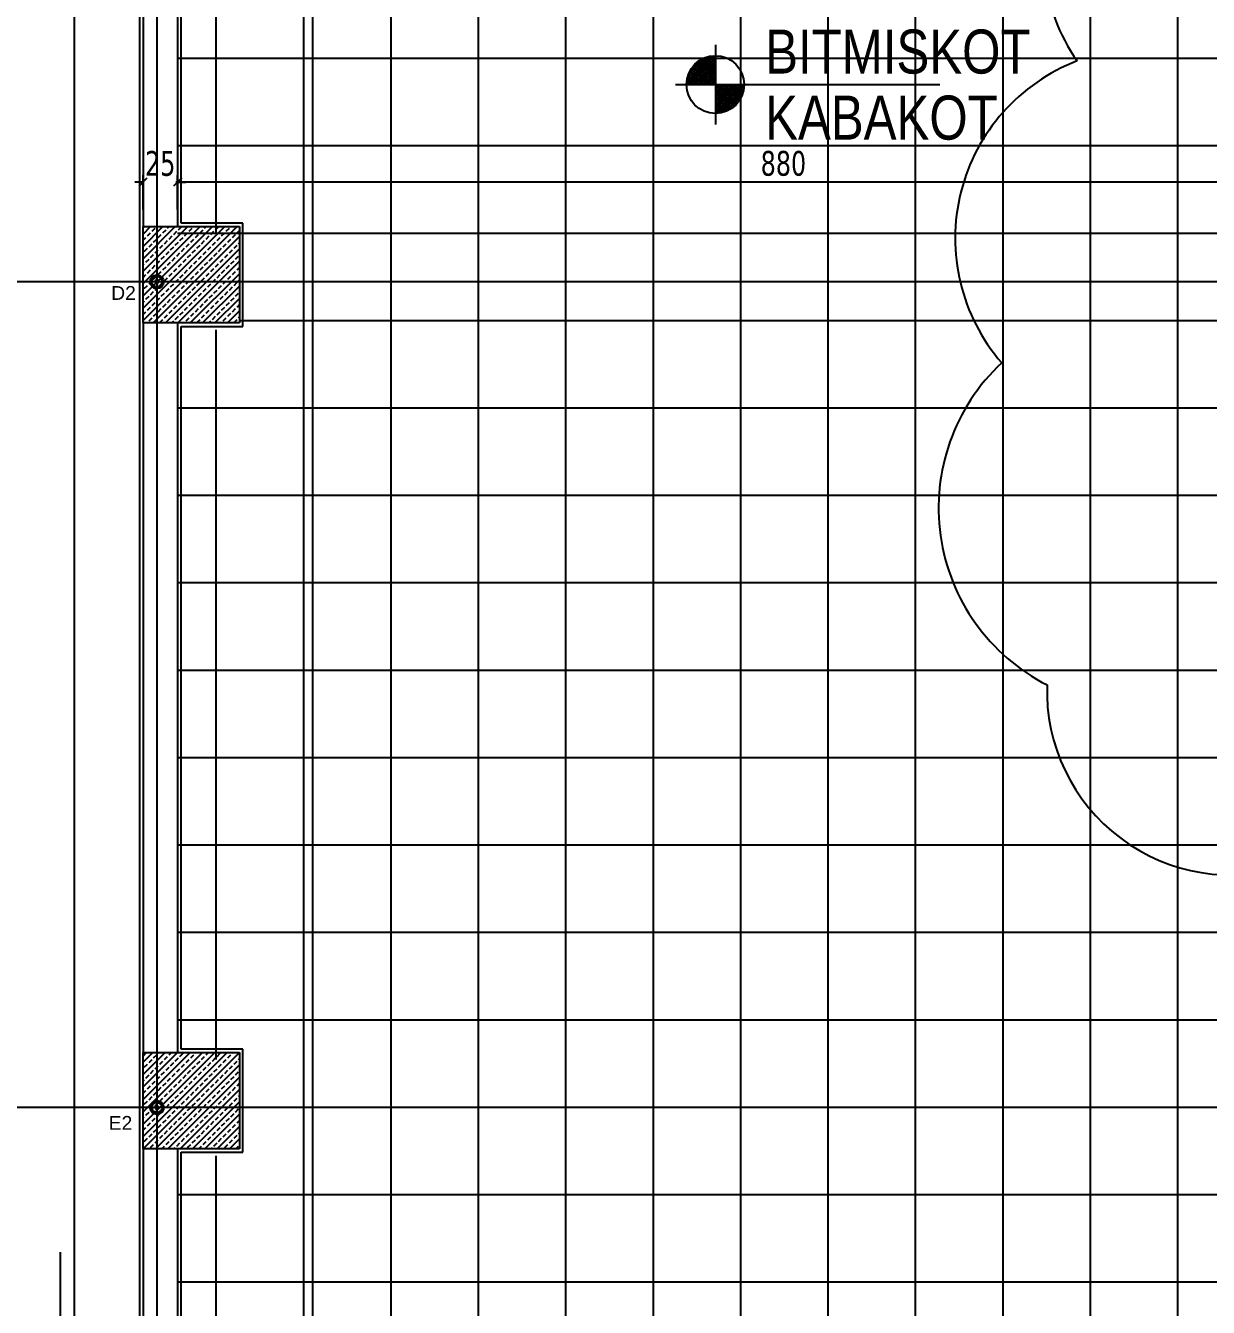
# Model space of a CAD drawing. Header units: millimetres. Extents: x 43168.9 to 43194.6, y -25545.1 to -25543.4.
# Drawn here: x 43171.5268 to 43171.6986, y -25544.373 to -25544.1867 of the extents above; entities that cross this region are included whole.
import ezdxf

# ---------------------------------------------------------------- set-up
doc = ezdxf.new("R2010")
doc.units = ezdxf.units.MM
doc.header["$LTSCALE"] = 200
doc.linetypes.add('DASHDOT2', pattern=[0.5, 0.25, -0.125, 0, -0.125])
doc.linetypes.add('DOT2', pattern=[0.125, 0, -0.125])
for name, color, linetype in [('aks_sgh', 5, 'DASHDOT2'), ('duv_sgh', 4, 'Continuous'), ('izd.tas.ust_sgh', 213, 'DOT2'), ('kolon-b.a_sgh', 6, 'Continuous'), ('olcuic_sgh', 183, 'Continuous'), ('siva_sgh', 145, 'Continuous'), ('tarama-betonarme_sgh', 223, 'Continuous'), ('tarama-zemin_sgh', 197, 'Continuous')]:
    doc.layers.add(name, color=color, linetype=linetype)
doc.styles.add('1-200', font='arial.ttf', dxfattribs={"height": 60})
doc.styles.add('dim', font='VERDANA.TTF', dxfattribs={"width": 0.7})
doc.styles.add('text2', font='arial.ttf')

msp = doc.modelspace()

# ---------------------------------------------------------------- hatches: boundary and pattern name
h = msp.add_hatch(color=256)
edge = h.paths.add_edge_path()
edge.add_arc((43171.54588, -25544.22392), 0.001, 0, 360)
edge = h.paths.add_edge_path(flags=16)
edge.add_arc((43171.54588, -25544.22392), 0.00075, 0, 360)
h = msp.add_hatch(color=256)
edge = h.paths.add_edge_path()
edge.add_arc((43171.54588, -25544.34392), 0.001, 0, 360)
edge = h.paths.add_edge_path(flags=16)
edge.add_arc((43171.54588, -25544.34392), 0.00075, 0, 360)

# ---------------------------------------------------------------- linework, layer by layer
at = {"color": 0}
for p, q in [((43171.627, -25544.18948), (43171.627, -25544.20108)), ((43171.6212, -25544.19528), (43171.6596, -25544.19528))]:
    msp.add_line(p, q, dxfattribs=at)
for p, q in [((43171.62281, -25544.19516), (43171.62689, -25544.19109)), ((43171.62284, -25544.19477), (43171.6265, -25544.19112)), ((43171.62293, -25544.19433), (43171.62607, -25544.19119)), ((43171.62305, -25544.19528), (43171.627, -25544.19133)), ((43171.62307, -25544.19382), (43171.62556, -25544.19134)), ((43171.6234, -25544.19314), (43171.62485, -25544.19168)), ((43171.62341, -25544.19528), (43171.627, -25544.19169)), ((43171.627, -25544.19434), (43171.62455, -25544.19188)), ((43171.627, -25544.19398), (43171.62476, -25544.19174)), ((43171.627, -25544.19362), (43171.62498, -25544.1916)), ((43171.627, -25544.19326), (43171.62523, -25544.19149)), ((43171.627, -25544.1929), (43171.62547, -25544.19138)), ((43171.627, -25544.19255), (43171.62574, -25544.19128)), ((43171.627, -25544.19219), (43171.62602, -25544.1912)), ((43171.627, -25544.19183), (43171.62632, -25544.19115)), ((43171.627, -25544.19147), (43171.62663, -25544.1911)), ((43171.627, -25544.19111), (43171.62698, -25544.19108)), ((43171.67957, -25544.19185), (43171.67957, -25544.19185)), ((43171.62471, -25544.19528), (43171.62313, -25544.1937)), ((43171.62507, -25544.19528), (43171.62323, -25544.19345)), ((43171.62543, -25544.19528), (43171.62336, -25544.19321)), ((43171.62579, -25544.19528), (43171.62349, -25544.19299)), ((43171.62615, -25544.19528), (43171.62364, -25544.19277)), ((43171.62377, -25544.19528), (43171.627, -25544.19205)), ((43171.6265, -25544.19528), (43171.6238, -25544.19258)), ((43171.62686, -25544.19528), (43171.62397, -25544.19238)), ((43171.62413, -25544.19528), (43171.627, -25544.19241)), ((43171.627, -25544.19506), (43171.62415, -25544.19221)), ((43171.627, -25544.1947), (43171.62434, -25544.19204)), ((43171.62449, -25544.19528), (43171.627, -25544.19277)), ((43171.62485, -25544.19528), (43171.627, -25544.19313)), ((43171.62521, -25544.19528), (43171.627, -25544.19349)), ((43171.62291, -25544.19528), (43171.62281, -25544.19518)), ((43171.62327, -25544.19528), (43171.62284, -25544.19484)), ((43171.62363, -25544.19528), (43171.62288, -25544.19453)), ((43171.62399, -25544.19528), (43171.62295, -25544.19424)), ((43171.62435, -25544.19528), (43171.62302, -25544.19395)), ((43171.62557, -25544.19528), (43171.627, -25544.19384)), ((43171.62592, -25544.19528), (43171.627, -25544.1942)), ((43171.62628, -25544.19528), (43171.627, -25544.19456)), ((43171.62664, -25544.19528), (43171.627, -25544.19492)), ((43171.627, -25544.19564), (43171.62736, -25544.19528)), ((43171.627, -25544.196), (43171.62772, -25544.19528)), ((43171.627, -25544.19636), (43171.62808, -25544.19528)), ((43171.627, -25544.19672), (43171.62844, -25544.19528)), ((43171.627, -25544.19708), (43171.6288, -25544.19528)), ((43171.627, -25544.19744), (43171.62916, -25544.19528)), ((43171.627, -25544.1978), (43171.62952, -25544.19528)), ((43171.627, -25544.19815), (43171.62988, -25544.19528)), ((43171.627, -25544.19851), (43171.63024, -25544.19528)), ((43171.627, -25544.19887), (43171.63059, -25544.19528)), ((43171.627, -25544.19923), (43171.63095, -25544.19528)), ((43171.6299, -25544.19832), (43171.627, -25544.19542)), ((43171.62712, -25544.19947), (43171.6312, -25544.1954)), ((43171.63007, -25544.19813), (43171.62722, -25544.19528)), ((43171.63024, -25544.19794), (43171.62758, -25544.19528)), ((43171.6304, -25544.19774), (43171.62794, -25544.19528)), ((43171.63054, -25544.19752), (43171.6283, -25544.19528)), ((43171.63068, -25544.1973), (43171.62866, -25544.19528)), ((43171.63079, -25544.19706), (43171.62902, -25544.19528)), ((43171.63091, -25544.19681), (43171.62938, -25544.19528)), ((43171.631, -25544.19654), (43171.62974, -25544.19528)), ((43171.63108, -25544.19627), (43171.6301, -25544.19528)), ((43171.63114, -25544.19596), (43171.63046, -25544.19528)), ((43171.63118, -25544.19565), (43171.63082, -25544.19528)), ((43171.6312, -25544.19531), (43171.63117, -25544.19528)), ((43171.6297, -25544.19848), (43171.627, -25544.19578)), ((43171.62951, -25544.19864), (43171.627, -25544.19614)), ((43171.6293, -25544.19879), (43171.627, -25544.1965)), ((43171.62907, -25544.19893), (43171.627, -25544.19686)), ((43171.62884, -25544.19905), (43171.627, -25544.19722)), ((43171.62751, -25544.19944), (43171.63117, -25544.19579)), ((43171.62796, -25544.19936), (43171.6311, -25544.19622)), ((43171.62846, -25544.19921), (43171.63094, -25544.19673)), ((43171.62915, -25544.19888), (43171.6306, -25544.19743)), ((43171.62858, -25544.19916), (43171.627, -25544.19757)), ((43171.62833, -25544.19926), (43171.627, -25544.19793)), ((43171.62804, -25544.19933), (43171.627, -25544.19829)), ((43171.62775, -25544.1994), (43171.627, -25544.19865)), ((43171.62744, -25544.19945), (43171.627, -25544.19901)), ((43171.6271, -25544.19947), (43171.627, -25544.19937)), ((43171.6686, -25544.23571), (43171.6686, -25544.23571)), ((43171.67518, -25544.28249), (43171.67518, -25544.28249))]:
    msp.add_line(p, q)
at = {"color": 0, "linetype": 'ByBlock', "lineweight": -2}
for p, q in [((43171.54328, -25544.21005), (43171.54448, -25544.20885)), ((43171.54948, -25544.20885), (43171.54828, -25544.21005)), ((43171.54948, -25544.20885), (43171.54828, -25544.21005)), ((43171.54608, -25544.22372), (43171.54568, -25544.22372)), ((43171.54568, -25544.22372), (43171.54568, -25544.22412)), ((43171.54568, -25544.22412), (43171.54608, -25544.22412)), ((43171.54595, -25544.22385), (43171.54581, -25544.22399)), ((43171.54595, -25544.22399), (43171.54581, -25544.22385)), ((43171.54608, -25544.22412), (43171.54608, -25544.22372)), ((43171.54608, -25544.34372), (43171.54568, -25544.34372)), ((43171.54568, -25544.34372), (43171.54568, -25544.34412)), ((43171.54568, -25544.34412), (43171.54608, -25544.34412)), ((43171.54595, -25544.34385), (43171.54581, -25544.34399)), ((43171.54595, -25544.34399), (43171.54581, -25544.34385)), ((43171.54608, -25544.34412), (43171.54608, -25544.34372))]:
    msp.add_line(p, q, dxfattribs=at)
at = {"color": 0}
msp.add_circle((43171.627, -25544.19528), 0.0042, dxfattribs=at)
at = {"color": 0, "linetype": 'Continuous', "lineweight": -2}
for centre, radius in [((43171.54588, -25544.22392), 0.001), ((43171.54588, -25544.22392), 0.00075), ((43171.54588, -25544.34392), 0.001), ((43171.54588, -25544.34392), 0.00075)]:
    msp.add_circle(centre, radius, dxfattribs=at)
for centre, radius, start, end in [((43171.70297, -25544.17555), 0.02852, 104.8535, 214.8535), ((43171.68944, -25544.21762), 0.0276, 110.9563, 220.9563), ((43171.68827, -25544.2568), 0.02884, 133.0091, 243.0091), ((43171.70195, -25544.28336), 0.02678, 178.1452, 288.1452)]:
    msp.add_arc(centre, radius, start, end)
at = {"layer": 'aks_sgh'}
for p, q in [((43171.53388, -25543.74092), (43171.53388, -25544.60992)), ((43171.54588, -25543.74092), (43171.54588, -25544.60992)), ((43172.26688, -25544.22392), (43171.46488, -25544.22392)), ((43172.26688, -25544.34392), (43171.46488, -25544.34392))]:
    msp.add_line(p, q, dxfattribs=at)
at = {"layer": 'duv_sgh'}
for p, q in [((43171.54388, -25544.11192), (43171.54388, -25544.21592)), ((43171.54888, -25544.11192), (43171.54888, -25544.21592)), ((43171.54388, -25544.22992), (43171.54388, -25544.33592)), ((43171.54888, -25544.22992), (43171.54888, -25544.33592)), ((43171.54388, -25544.34992), (43171.54388, -25544.46492)), ((43171.54888, -25544.34992), (43171.54888, -25544.46492))]:
    msp.add_line(p, q, dxfattribs=at)
at = {"layer": 'izd.tas.ust_sgh', "ltscale": 0.5}
msp.add_line((43171.53188, -25544.46492), (43171.53188, -25543.86693), dxfattribs=at)
at = {"layer": 'kolon-b.a_sgh'}
for p, q in [((43171.54388, -25544.21592), (43171.55788, -25544.21592)), ((43171.54388, -25544.22992), (43171.54388, -25544.21592)), ((43171.55788, -25544.21592), (43171.55788, -25544.22992)), ((43171.55788, -25544.22992), (43171.54388, -25544.22992)), ((43171.54388, -25544.33592), (43171.55788, -25544.33592)), ((43171.54388, -25544.34992), (43171.54388, -25544.33592)), ((43171.55788, -25544.33592), (43171.55788, -25544.34992)), ((43171.55788, -25544.34992), (43171.54388, -25544.34992))]:
    msp.add_line(p, q, dxfattribs=at)
at = {"layer": 'olcuic_sgh'}
for p, q in [((43171.56846, -25543.83967), (43171.56846, -25544.46517)), ((43171.54388, -25544.21345), (43171.54388, -25544.20845)), ((43171.54888, -25544.21345), (43171.54888, -25544.20845)), ((43171.54888, -25544.21345), (43171.54888, -25544.20845)), ((43171.54388, -25544.20945), (43171.54268, -25544.20945)), ((43171.72513, -25544.20945), (43171.54863, -25544.20945)), ((43171.54888, -25544.20945), (43171.55008, -25544.20945))]:
    msp.add_line(p, q, dxfattribs=at)
at = {"layer": 'siva_sgh'}
for p, q in [((43171.54338, -25544.46442), (43171.54338, -25543.89792)), ((43171.54938, -25544.21542), (43171.54938, -25544.11242)), ((43171.55838, -25544.21542), (43171.54938, -25544.21542)), ((43171.55838, -25544.23042), (43171.55838, -25544.21542)), ((43171.54938, -25544.33542), (43171.54938, -25544.23042)), ((43171.54938, -25544.23042), (43171.55838, -25544.23042)), ((43171.55838, -25544.33542), (43171.54938, -25544.33542)), ((43171.55838, -25544.35042), (43171.55838, -25544.33542)), ((43171.54938, -25544.46442), (43171.54938, -25544.35042)), ((43171.54938, -25544.35042), (43171.55838, -25544.35042))]:
    msp.add_line(p, q, dxfattribs=at)
at = {"layer": 'tarama-betonarme_sgh'}
for p, q in [((43171.54388, -25544.217), (43171.54496, -25544.21592)), ((43171.54388, -25544.2188), (43171.54676, -25544.21592)), ((43171.54388, -25544.2206), (43171.54855, -25544.21592)), ((43171.54388, -25544.22239), (43171.55035, -25544.21592)), ((43171.54388, -25544.22419), (43171.55215, -25544.21592)), ((43171.54388, -25544.22598), (43171.55394, -25544.21592)), ((43171.54388, -25544.22778), (43171.55574, -25544.21592)), ((43171.54388, -25544.22958), (43171.55753, -25544.21592)), ((43171.54388, -25544.2161), (43171.54405, -25544.21593)), ((43171.54585, -25544.21593), (43171.54586, -25544.21592)), ((43171.54742, -25544.21615), (43171.54766, -25544.21592)), ((43171.54899, -25544.21638), (43171.54944, -25544.21593)), ((43171.55124, -25544.21593), (43171.55125, -25544.21592)), ((43171.55281, -25544.21615), (43171.55304, -25544.21592)), ((43171.55438, -25544.21638), (43171.55483, -25544.21593)), ((43171.55663, -25544.21593), (43171.55664, -25544.21592)), ((43171.54388, -25544.2179), (43171.54428, -25544.2175)), ((43171.5445, -25544.21728), (43171.54495, -25544.21683)), ((43171.54518, -25544.2166), (43171.54563, -25544.21615)), ((43171.54533, -25544.22992), (43171.55788, -25544.21737)), ((43171.5454, -25544.21817), (43171.54585, -25544.21773)), ((43171.54607, -25544.2175), (43171.54652, -25544.21705)), ((43171.54675, -25544.21683), (43171.5472, -25544.21638)), ((43171.54697, -25544.2184), (43171.54742, -25544.21795)), ((43171.54765, -25544.21773), (43171.5481, -25544.21728)), ((43171.54832, -25544.21705), (43171.54877, -25544.2166)), ((43171.54922, -25544.21795), (43171.54967, -25544.2175)), ((43171.54989, -25544.21728), (43171.55034, -25544.21683)), ((43171.55056, -25544.2166), (43171.55101, -25544.21615)), ((43171.55079, -25544.21817), (43171.55124, -25544.21773)), ((43171.55146, -25544.2175), (43171.55191, -25544.21705)), ((43171.55214, -25544.21683), (43171.55259, -25544.21638)), ((43171.55236, -25544.2184), (43171.55281, -25544.21795)), ((43171.55303, -25544.21773), (43171.55348, -25544.21728)), ((43171.55371, -25544.21705), (43171.55416, -25544.2166)), ((43171.55461, -25544.21795), (43171.55505, -25544.2175)), ((43171.55528, -25544.21728), (43171.55573, -25544.21683)), ((43171.55595, -25544.2166), (43171.5564, -25544.21615)), ((43171.55618, -25544.21817), (43171.55663, -25544.21773)), ((43171.55685, -25544.2175), (43171.5573, -25544.21705)), ((43171.55752, -25544.21683), (43171.55788, -25544.21647)), ((43171.54405, -25544.21952), (43171.5445, -25544.21907)), ((43171.54473, -25544.21885), (43171.54518, -25544.2184)), ((43171.54563, -25544.21975), (43171.54607, -25544.2193)), ((43171.5463, -25544.21907), (43171.54675, -25544.21862)), ((43171.54713, -25544.22992), (43171.55788, -25544.21917)), ((43171.5472, -25544.21997), (43171.54765, -25544.21952)), ((43171.54787, -25544.2193), (43171.54832, -25544.21885)), ((43171.54854, -25544.21862), (43171.54899, -25544.21817)), ((43171.54877, -25544.2202), (43171.54922, -25544.21975)), ((43171.54944, -25544.21952), (43171.54989, -25544.21907)), ((43171.55012, -25544.21885), (43171.55056, -25544.2184)), ((43171.55101, -25544.21975), (43171.55146, -25544.2193)), ((43171.55169, -25544.21907), (43171.55214, -25544.21862)), ((43171.55259, -25544.21997), (43171.55303, -25544.21952)), ((43171.55326, -25544.2193), (43171.55371, -25544.21885)), ((43171.55393, -25544.21862), (43171.55438, -25544.21817)), ((43171.55416, -25544.2202), (43171.55461, -25544.21975)), ((43171.55483, -25544.21952), (43171.55528, -25544.21907)), ((43171.5555, -25544.21885), (43171.55595, -25544.2184)), ((43171.5564, -25544.21975), (43171.55685, -25544.2193)), ((43171.55708, -25544.21907), (43171.55752, -25544.21862)), ((43171.55775, -25544.2184), (43171.55788, -25544.21827)), ((43171.54388, -25544.22149), (43171.54405, -25544.22132)), ((43171.54428, -25544.22109), (43171.54473, -25544.22064)), ((43171.54495, -25544.22042), (43171.5454, -25544.21997)), ((43171.54518, -25544.22199), (43171.54563, -25544.22154)), ((43171.54585, -25544.22132), (43171.5463, -25544.22087)), ((43171.54652, -25544.22064), (43171.54697, -25544.2202)), ((43171.54742, -25544.22154), (43171.54787, -25544.22109)), ((43171.5481, -25544.22087), (43171.54854, -25544.22042)), ((43171.54892, -25544.22992), (43171.55788, -25544.22096)), ((43171.54899, -25544.22177), (43171.54944, -25544.22132)), ((43171.54967, -25544.22109), (43171.55012, -25544.22064)), ((43171.55034, -25544.22042), (43171.55079, -25544.21997)), ((43171.55056, -25544.22199), (43171.55101, -25544.22154)), ((43171.55124, -25544.22132), (43171.55169, -25544.22087)), ((43171.55191, -25544.22064), (43171.55236, -25544.2202)), ((43171.55281, -25544.22154), (43171.55326, -25544.22109)), ((43171.55348, -25544.22087), (43171.55393, -25544.22042)), ((43171.55438, -25544.22177), (43171.55483, -25544.22132)), ((43171.55505, -25544.22109), (43171.5555, -25544.22064)), ((43171.55573, -25544.22042), (43171.55618, -25544.21997)), ((43171.55595, -25544.22199), (43171.5564, -25544.22154)), ((43171.55663, -25544.22132), (43171.55708, -25544.22087)), ((43171.5573, -25544.22064), (43171.55775, -25544.2202)), ((43171.54388, -25544.22329), (43171.54428, -25544.22289)), ((43171.5445, -25544.22266), (43171.54495, -25544.22222)), ((43171.5454, -25544.22356), (43171.54585, -25544.22311)), ((43171.54607, -25544.22289), (43171.54652, -25544.22244)), ((43171.54675, -25544.22222), (43171.5472, -25544.22177)), ((43171.54697, -25544.22379), (43171.54742, -25544.22334)), ((43171.54765, -25544.22311), (43171.5481, -25544.22266)), ((43171.54832, -25544.22244), (43171.54877, -25544.22199)), ((43171.54922, -25544.22334), (43171.54967, -25544.22289)), ((43171.54989, -25544.22266), (43171.55034, -25544.22222)), ((43171.55072, -25544.22992), (43171.55788, -25544.22276)), ((43171.55079, -25544.22356), (43171.55124, -25544.22311)), ((43171.55146, -25544.22289), (43171.55191, -25544.22244)), ((43171.55214, -25544.22222), (43171.55259, -25544.22177)), ((43171.55236, -25544.22379), (43171.55281, -25544.22334)), ((43171.55303, -25544.22311), (43171.55348, -25544.22266)), ((43171.55371, -25544.22244), (43171.55416, -25544.22199)), ((43171.55461, -25544.22334), (43171.55505, -25544.22289)), ((43171.55528, -25544.22266), (43171.55573, -25544.22222)), ((43171.55618, -25544.22356), (43171.55663, -25544.22311)), ((43171.55685, -25544.22289), (43171.5573, -25544.22244)), ((43171.55752, -25544.22222), (43171.55788, -25544.22186)), ((43171.54405, -25544.22491), (43171.5445, -25544.22446)), ((43171.54473, -25544.22424), (43171.54518, -25544.22379)), ((43171.54495, -25544.22581), (43171.5454, -25544.22536)), ((43171.54563, -25544.22513), (43171.54607, -25544.22469)), ((43171.5463, -25544.22446), (43171.54675, -25544.22401)), ((43171.5472, -25544.22536), (43171.54765, -25544.22491)), ((43171.54787, -25544.22469), (43171.54832, -25544.22424)), ((43171.54854, -25544.22401), (43171.54899, -25544.22356)), ((43171.54877, -25544.22558), (43171.54922, -25544.22513)), ((43171.54944, -25544.22491), (43171.54989, -25544.22446)), ((43171.55012, -25544.22424), (43171.55056, -25544.22379)), ((43171.55034, -25544.22581), (43171.55079, -25544.22536)), ((43171.55101, -25544.22513), (43171.55146, -25544.22469)), ((43171.55169, -25544.22446), (43171.55214, -25544.22401)), ((43171.55252, -25544.22992), (43171.55788, -25544.22456)), ((43171.55259, -25544.22536), (43171.55303, -25544.22491)), ((43171.55326, -25544.22469), (43171.55371, -25544.22424)), ((43171.55393, -25544.22401), (43171.55438, -25544.22356)), ((43171.55416, -25544.22558), (43171.55461, -25544.22513)), ((43171.55483, -25544.22491), (43171.55528, -25544.22446)), ((43171.5555, -25544.22424), (43171.55595, -25544.22379)), ((43171.55573, -25544.22581), (43171.55618, -25544.22536)), ((43171.5564, -25544.22513), (43171.55685, -25544.22469)), ((43171.55708, -25544.22446), (43171.55752, -25544.22401)), ((43171.55775, -25544.22379), (43171.55788, -25544.22366)), ((43171.54388, -25544.22688), (43171.54405, -25544.22671)), ((43171.54428, -25544.22648), (43171.54473, -25544.22603)), ((43171.54518, -25544.22738), (43171.54563, -25544.22693)), ((43171.54585, -25544.22671), (43171.5463, -25544.22626)), ((43171.54652, -25544.22603), (43171.54697, -25544.22558)), ((43171.54675, -25544.2276), (43171.5472, -25544.22716)), ((43171.54742, -25544.22693), (43171.54787, -25544.22648)), ((43171.5481, -25544.22626), (43171.54854, -25544.22581)), ((43171.54899, -25544.22716), (43171.54944, -25544.22671)), ((43171.54967, -25544.22648), (43171.55012, -25544.22603)), ((43171.55056, -25544.22738), (43171.55101, -25544.22693)), ((43171.55124, -25544.22671), (43171.55169, -25544.22626)), ((43171.55191, -25544.22603), (43171.55236, -25544.22558)), ((43171.55214, -25544.2276), (43171.55259, -25544.22716)), ((43171.55281, -25544.22693), (43171.55326, -25544.22648)), ((43171.55348, -25544.22626), (43171.55393, -25544.22581)), ((43171.55431, -25544.22992), (43171.55788, -25544.22635)), ((43171.55438, -25544.22716), (43171.55483, -25544.22671)), ((43171.55505, -25544.22648), (43171.5555, -25544.22603)), ((43171.55595, -25544.22738), (43171.5564, -25544.22693)), ((43171.55663, -25544.22671), (43171.55708, -25544.22626)), ((43171.5573, -25544.22603), (43171.55775, -25544.22558)), ((43171.55752, -25544.2276), (43171.55788, -25544.22725)), ((43171.54388, -25544.22868), (43171.54428, -25544.22828)), ((43171.5445, -25544.22805), (43171.54495, -25544.2276)), ((43171.5454, -25544.22895), (43171.54585, -25544.2285)), ((43171.54607, -25544.22828), (43171.54652, -25544.22783)), ((43171.54697, -25544.22918), (43171.54742, -25544.22873)), ((43171.54765, -25544.2285), (43171.5481, -25544.22805)), ((43171.54832, -25544.22783), (43171.54877, -25544.22738)), ((43171.54854, -25544.2294), (43171.54899, -25544.22895)), ((43171.54922, -25544.22873), (43171.54967, -25544.22828)), ((43171.54989, -25544.22805), (43171.55034, -25544.2276)), ((43171.55079, -25544.22895), (43171.55124, -25544.2285)), ((43171.55146, -25544.22828), (43171.55191, -25544.22783)), ((43171.55236, -25544.22918), (43171.55281, -25544.22873)), ((43171.55303, -25544.2285), (43171.55348, -25544.22805)), ((43171.55371, -25544.22783), (43171.55416, -25544.22738)), ((43171.55393, -25544.2294), (43171.55438, -25544.22895)), ((43171.55461, -25544.22873), (43171.55505, -25544.22828)), ((43171.55528, -25544.22805), (43171.55573, -25544.2276)), ((43171.55611, -25544.22992), (43171.55788, -25544.22815)), ((43171.55618, -25544.22895), (43171.55663, -25544.2285)), ((43171.55685, -25544.22828), (43171.5573, -25544.22783)), ((43171.55775, -25544.22918), (43171.55788, -25544.22905)), ((43171.54443, -25544.22992), (43171.5445, -25544.22985)), ((43171.54473, -25544.22962), (43171.54518, -25544.22918)), ((43171.5463, -25544.22985), (43171.54675, -25544.2294)), ((43171.54803, -25544.22992), (43171.54832, -25544.22962)), ((43171.54982, -25544.22992), (43171.54989, -25544.22985)), ((43171.55012, -25544.22962), (43171.55056, -25544.22918)), ((43171.55169, -25544.22985), (43171.55214, -25544.2294)), ((43171.55341, -25544.22992), (43171.55371, -25544.22962)), ((43171.55521, -25544.22992), (43171.55528, -25544.22985)), ((43171.5555, -25544.22962), (43171.55595, -25544.22918)), ((43171.55708, -25544.22985), (43171.55752, -25544.2294)), ((43171.54388, -25544.33734), (43171.5453, -25544.33592)), ((43171.54388, -25544.33913), (43171.54709, -25544.33592)), ((43171.54388, -25544.34093), (43171.54889, -25544.33592)), ((43171.54388, -25544.34273), (43171.55069, -25544.33592)), ((43171.54388, -25544.34452), (43171.55248, -25544.33592)), ((43171.54388, -25544.34632), (43171.55428, -25544.33592)), ((43171.54388, -25544.34811), (43171.55607, -25544.33592)), ((43171.54388, -25544.34991), (43171.55787, -25544.33592)), ((43171.54388, -25544.33644), (43171.54428, -25544.33604)), ((43171.54473, -25544.33739), (43171.54518, -25544.33694)), ((43171.5454, -25544.33671), (43171.54585, -25544.33627)), ((43171.54607, -25544.33604), (43171.5462, -25544.33592)), ((43171.54697, -25544.33694), (43171.54742, -25544.33649)), ((43171.54765, -25544.33627), (43171.54799, -25544.33592)), ((43171.54854, -25544.33716), (43171.54899, -25544.33671)), ((43171.54922, -25544.33649), (43171.54967, -25544.33604)), ((43171.55012, -25544.33739), (43171.55056, -25544.33694)), ((43171.55079, -25544.33671), (43171.55124, -25544.33627)), ((43171.55146, -25544.33604), (43171.55158, -25544.33592)), ((43171.55236, -25544.33694), (43171.55281, -25544.33649)), ((43171.55303, -25544.33627), (43171.55338, -25544.33592)), ((43171.55393, -25544.33716), (43171.55438, -25544.33671)), ((43171.55461, -25544.33649), (43171.55505, -25544.33604)), ((43171.5555, -25544.33739), (43171.55595, -25544.33694)), ((43171.55618, -25544.33671), (43171.55663, -25544.33627)), ((43171.55685, -25544.33604), (43171.55697, -25544.33592)), ((43171.55775, -25544.33694), (43171.55788, -25544.33681)), ((43171.54405, -25544.33806), (43171.5445, -25544.33761)), ((43171.54495, -25544.33896), (43171.5454, -25544.33851)), ((43171.54563, -25544.33829), (43171.54607, -25544.33784)), ((43171.54567, -25544.34992), (43171.55788, -25544.33771)), ((43171.5463, -25544.33761), (43171.54675, -25544.33716)), ((43171.54652, -25544.33918), (43171.54697, -25544.33873)), ((43171.5472, -25544.33851), (43171.54765, -25544.33806)), ((43171.54787, -25544.33784), (43171.54832, -25544.33739)), ((43171.5481, -25544.33941), (43171.54854, -25544.33896)), ((43171.54877, -25544.33873), (43171.54922, -25544.33829)), ((43171.54944, -25544.33806), (43171.54989, -25544.33761)), ((43171.55034, -25544.33896), (43171.55079, -25544.33851)), ((43171.55101, -25544.33829), (43171.55146, -25544.33784)), ((43171.55169, -25544.33761), (43171.55214, -25544.33716)), ((43171.55191, -25544.33918), (43171.55236, -25544.33873)), ((43171.55259, -25544.33851), (43171.55303, -25544.33806)), ((43171.55326, -25544.33784), (43171.55371, -25544.33739)), ((43171.55348, -25544.33941), (43171.55393, -25544.33896)), ((43171.55416, -25544.33873), (43171.55461, -25544.33829)), ((43171.55483, -25544.33806), (43171.55528, -25544.33761)), ((43171.55573, -25544.33896), (43171.55618, -25544.33851)), ((43171.5564, -25544.33829), (43171.55685, -25544.33784)), ((43171.55708, -25544.33761), (43171.55752, -25544.33716)), ((43171.5573, -25544.33918), (43171.55775, -25544.33873)), ((43171.54388, -25544.34003), (43171.54405, -25544.33986)), ((43171.54428, -25544.33963), (43171.54473, -25544.33918)), ((43171.5445, -25544.3412), (43171.54495, -25544.34076)), ((43171.54518, -25544.34053), (43171.54563, -25544.34008)), ((43171.54585, -25544.33986), (43171.5463, -25544.33941)), ((43171.54675, -25544.34076), (43171.5472, -25544.34031)), ((43171.54742, -25544.34008), (43171.54787, -25544.33963)), ((43171.54746, -25544.34992), (43171.55788, -25544.3395)), ((43171.54832, -25544.34098), (43171.54877, -25544.34053)), ((43171.54899, -25544.34031), (43171.54944, -25544.33986)), ((43171.54967, -25544.33963), (43171.55012, -25544.33918)), ((43171.54989, -25544.3412), (43171.55034, -25544.34076)), ((43171.55056, -25544.34053), (43171.55101, -25544.34008)), ((43171.55124, -25544.33986), (43171.55169, -25544.33941)), ((43171.55214, -25544.34076), (43171.55259, -25544.34031)), ((43171.55281, -25544.34008), (43171.55326, -25544.33963)), ((43171.55371, -25544.34098), (43171.55416, -25544.34053)), ((43171.55438, -25544.34031), (43171.55483, -25544.33986)), ((43171.55505, -25544.33963), (43171.5555, -25544.33918)), ((43171.55528, -25544.3412), (43171.55573, -25544.34076)), ((43171.55595, -25544.34053), (43171.5564, -25544.34008)), ((43171.55663, -25544.33986), (43171.55708, -25544.33941)), ((43171.55752, -25544.34076), (43171.55788, -25544.3404)), ((43171.54388, -25544.34183), (43171.54428, -25544.34143)), ((43171.54473, -25544.34278), (43171.54518, -25544.34233)), ((43171.5454, -25544.3421), (43171.54585, -25544.34165)), ((43171.54607, -25544.34143), (43171.54652, -25544.34098)), ((43171.5463, -25544.343), (43171.54675, -25544.34255)), ((43171.54697, -25544.34233), (43171.54742, -25544.34188)), ((43171.54765, -25544.34165), (43171.5481, -25544.3412)), ((43171.54854, -25544.34255), (43171.54899, -25544.3421)), ((43171.54922, -25544.34188), (43171.54967, -25544.34143)), ((43171.54926, -25544.34992), (43171.55788, -25544.3413)), ((43171.55012, -25544.34278), (43171.55056, -25544.34233)), ((43171.55079, -25544.3421), (43171.55124, -25544.34165)), ((43171.55146, -25544.34143), (43171.55191, -25544.34098)), ((43171.55169, -25544.343), (43171.55214, -25544.34255)), ((43171.55236, -25544.34233), (43171.55281, -25544.34188)), ((43171.55303, -25544.34165), (43171.55348, -25544.3412)), ((43171.55393, -25544.34255), (43171.55438, -25544.3421)), ((43171.55461, -25544.34188), (43171.55505, -25544.34143)), ((43171.5555, -25544.34278), (43171.55595, -25544.34233)), ((43171.55618, -25544.3421), (43171.55663, -25544.34165)), ((43171.55685, -25544.34143), (43171.5573, -25544.34098)), ((43171.55708, -25544.343), (43171.55752, -25544.34255)), ((43171.55775, -25544.34233), (43171.55788, -25544.3422)), ((43171.54405, -25544.34345), (43171.5445, -25544.343)), ((43171.54428, -25544.34502), (43171.54473, -25544.34457)), ((43171.54495, -25544.34435), (43171.5454, -25544.3439)), ((43171.54563, -25544.34367), (43171.54607, -25544.34322)), ((43171.54652, -25544.34457), (43171.54697, -25544.34412)), ((43171.5472, -25544.3439), (43171.54765, -25544.34345)), ((43171.54787, -25544.34322), (43171.54832, -25544.34278)), ((43171.5481, -25544.3448), (43171.54854, -25544.34435)), ((43171.54877, -25544.34412), (43171.54922, -25544.34367)), ((43171.54944, -25544.34345), (43171.54989, -25544.343)), ((43171.54967, -25544.34502), (43171.55012, -25544.34457)), ((43171.55034, -25544.34435), (43171.55079, -25544.3439)), ((43171.55101, -25544.34367), (43171.55146, -25544.34322)), ((43171.55105, -25544.34992), (43171.55788, -25544.34309)), ((43171.55191, -25544.34457), (43171.55236, -25544.34412)), ((43171.55259, -25544.3439), (43171.55303, -25544.34345)), ((43171.55326, -25544.34322), (43171.55371, -25544.34278)), ((43171.55348, -25544.3448), (43171.55393, -25544.34435)), ((43171.55416, -25544.34412), (43171.55461, -25544.34367)), ((43171.55483, -25544.34345), (43171.55528, -25544.343)), ((43171.55505, -25544.34502), (43171.5555, -25544.34457)), ((43171.55573, -25544.34435), (43171.55618, -25544.3439)), ((43171.5564, -25544.34367), (43171.55685, -25544.34322)), ((43171.5573, -25544.34457), (43171.55775, -25544.34412)), ((43171.54388, -25544.34542), (43171.54405, -25544.34525)), ((43171.5445, -25544.34659), (43171.54495, -25544.34614)), ((43171.54518, -25544.34592), (43171.54563, -25544.34547)), ((43171.54585, -25544.34525), (43171.5463, -25544.3448)), ((43171.54607, -25544.34682), (43171.54652, -25544.34637)), ((43171.54675, -25544.34614), (43171.5472, -25544.34569)), ((43171.54742, -25544.34547), (43171.54787, -25544.34502)), ((43171.54832, -25544.34637), (43171.54877, -25544.34592)), ((43171.54899, -25544.34569), (43171.54944, -25544.34525)), ((43171.54989, -25544.34659), (43171.55034, -25544.34614)), ((43171.55056, -25544.34592), (43171.55101, -25544.34547)), ((43171.55124, -25544.34525), (43171.55169, -25544.3448)), ((43171.55146, -25544.34682), (43171.55191, -25544.34637)), ((43171.55214, -25544.34614), (43171.55259, -25544.34569)), ((43171.55281, -25544.34547), (43171.55326, -25544.34502)), ((43171.55285, -25544.34992), (43171.55788, -25544.34489)), ((43171.55371, -25544.34637), (43171.55416, -25544.34592)), ((43171.55438, -25544.34569), (43171.55483, -25544.34525)), ((43171.55528, -25544.34659), (43171.55573, -25544.34614)), ((43171.55595, -25544.34592), (43171.5564, -25544.34547)), ((43171.55663, -25544.34525), (43171.55708, -25544.3448)), ((43171.55685, -25544.34682), (43171.5573, -25544.34637)), ((43171.55752, -25544.34614), (43171.55788, -25544.34579)), ((43171.54388, -25544.34722), (43171.54428, -25544.34682)), ((43171.54473, -25544.34816), (43171.54518, -25544.34772)), ((43171.5454, -25544.34749), (43171.54585, -25544.34704)), ((43171.5463, -25544.34839), (43171.54675, -25544.34794)), ((43171.54697, -25544.34772), (43171.54742, -25544.34727)), ((43171.54765, -25544.34704), (43171.5481, -25544.34659)), ((43171.54787, -25544.34861), (43171.54832, -25544.34816)), ((43171.54854, -25544.34794), (43171.54899, -25544.34749)), ((43171.54922, -25544.34727), (43171.54967, -25544.34682)), ((43171.55012, -25544.34816), (43171.55056, -25544.34772)), ((43171.55079, -25544.34749), (43171.55124, -25544.34704)), ((43171.55169, -25544.34839), (43171.55214, -25544.34794)), ((43171.55236, -25544.34772), (43171.55281, -25544.34727)), ((43171.55303, -25544.34704), (43171.55348, -25544.34659)), ((43171.55326, -25544.34861), (43171.55371, -25544.34816)), ((43171.55393, -25544.34794), (43171.55438, -25544.34749)), ((43171.55461, -25544.34727), (43171.55505, -25544.34682)), ((43171.55465, -25544.34992), (43171.55788, -25544.34669)), ((43171.5555, -25544.34816), (43171.55595, -25544.34772)), ((43171.55618, -25544.34749), (43171.55663, -25544.34704)), ((43171.55708, -25544.34839), (43171.55752, -25544.34794)), ((43171.55775, -25544.34772), (43171.55788, -25544.34759)), ((43171.54405, -25544.34884), (43171.5445, -25544.34839)), ((43171.54495, -25544.34974), (43171.5454, -25544.34929)), ((43171.54563, -25544.34906), (43171.54607, -25544.34861)), ((43171.54656, -25544.34992), (43171.54697, -25544.34951)), ((43171.5472, -25544.34929), (43171.54765, -25544.34884)), ((43171.54836, -25544.34992), (43171.54854, -25544.34974)), ((43171.54877, -25544.34951), (43171.54922, -25544.34906)), ((43171.54944, -25544.34884), (43171.54989, -25544.34839)), ((43171.55034, -25544.34974), (43171.55079, -25544.34929)), ((43171.55101, -25544.34906), (43171.55146, -25544.34861)), ((43171.55195, -25544.34992), (43171.55236, -25544.34951)), ((43171.55259, -25544.34929), (43171.55303, -25544.34884)), ((43171.55375, -25544.34992), (43171.55393, -25544.34974)), ((43171.55416, -25544.34951), (43171.55461, -25544.34906)), ((43171.55483, -25544.34884), (43171.55528, -25544.34839)), ((43171.55573, -25544.34974), (43171.55618, -25544.34929)), ((43171.5564, -25544.34906), (43171.55685, -25544.34861)), ((43171.55644, -25544.34992), (43171.55788, -25544.34848)), ((43171.55734, -25544.34992), (43171.55775, -25544.34951))]:
    msp.add_line(p, q, dxfattribs=at)
at = {"layer": 'tarama-zemin_sgh'}
for p, q in [((43171.5672, -25544.46492), (43171.5672, -25543.83992)), ((43171.5799, -25544.46492), (43171.5799, -25543.83992)), ((43171.5926, -25544.46492), (43171.5926, -25543.83992)), ((43171.6053, -25544.46492), (43171.6053, -25543.83992)), ((43171.618, -25544.46492), (43171.618, -25543.83992)), ((43171.6307, -25544.46492), (43171.6307, -25543.83992)), ((43171.6434, -25544.46492), (43171.6434, -25543.83992)), ((43171.6561, -25544.46492), (43171.6561, -25543.83992)), ((43171.6688, -25544.46492), (43171.6688, -25543.83992)), ((43171.6815, -25544.46492), (43171.6815, -25543.83992)), ((43171.6942, -25544.46492), (43171.6942, -25543.83992)), ((43171.5545, -25544.21692), (43171.5545, -25544.11092)), ((43171.72488, -25544.1915), (43171.54888, -25544.1915)), ((43171.72488, -25544.2042), (43171.54888, -25544.2042)), ((43171.72488, -25544.2169), (43171.54888, -25544.2169)), ((43171.5545, -25544.33692), (43171.5545, -25544.23092)), ((43171.72488, -25544.2296), (43171.55788, -25544.2296)), ((43171.82088, -25544.2423), (43171.54888, -25544.2423)), ((43171.82088, -25544.255), (43171.54888, -25544.255)), ((43171.82088, -25544.2677), (43171.54888, -25544.2677)), ((43171.82088, -25544.2804), (43171.54888, -25544.2804)), ((43171.82088, -25544.2931), (43171.54888, -25544.2931)), ((43171.82088, -25544.3058), (43171.54888, -25544.3058)), ((43171.82088, -25544.3185), (43171.54888, -25544.3185)), ((43171.82088, -25544.3312), (43171.54888, -25544.3312)), ((43171.82088, -25544.3439), (43171.55788, -25544.3439)), ((43171.5545, -25544.46492), (43171.5545, -25544.35092)), ((43171.82088, -25544.3566), (43171.54888, -25544.3566)), ((43171.82088, -25544.3693), (43171.54888, -25544.3693))]:
    msp.add_line(p, q, dxfattribs=at)

# ---------------------------------------------------------------- texts
at = {"color": 0, "style": 'text2', "width": 0.8}
for tag, p, s in [('BITMISKOT', (43171.63424, -25544.19368), '+0,10'), ('KABAKOT', (43171.63424, -25544.20328), '±0,00')]:
    msp.add_attdef(tag, p, s, height=0.0064, dxfattribs=at)
at = {"layer": 'aks_sgh', "style": '1-200'}
for s, p in [('D2', (43171.53924, -25544.22656)), ('E2', (43171.53888, -25544.34715))]:
    msp.add_text(s, height=0.002, rotation=0, dxfattribs=at).set_placement(p)
at = {"layer": 'olcuic_sgh', "color": 2, "style": 'dim', "width": 0.7}
for s, p in [('25', (43171.54416, -25544.20853)), ('880', (43171.63359, -25544.20852))]:
    msp.add_text(s, height=0.0036, dxfattribs=at).set_placement(p)

doc.saveas('drawing.dxf')
